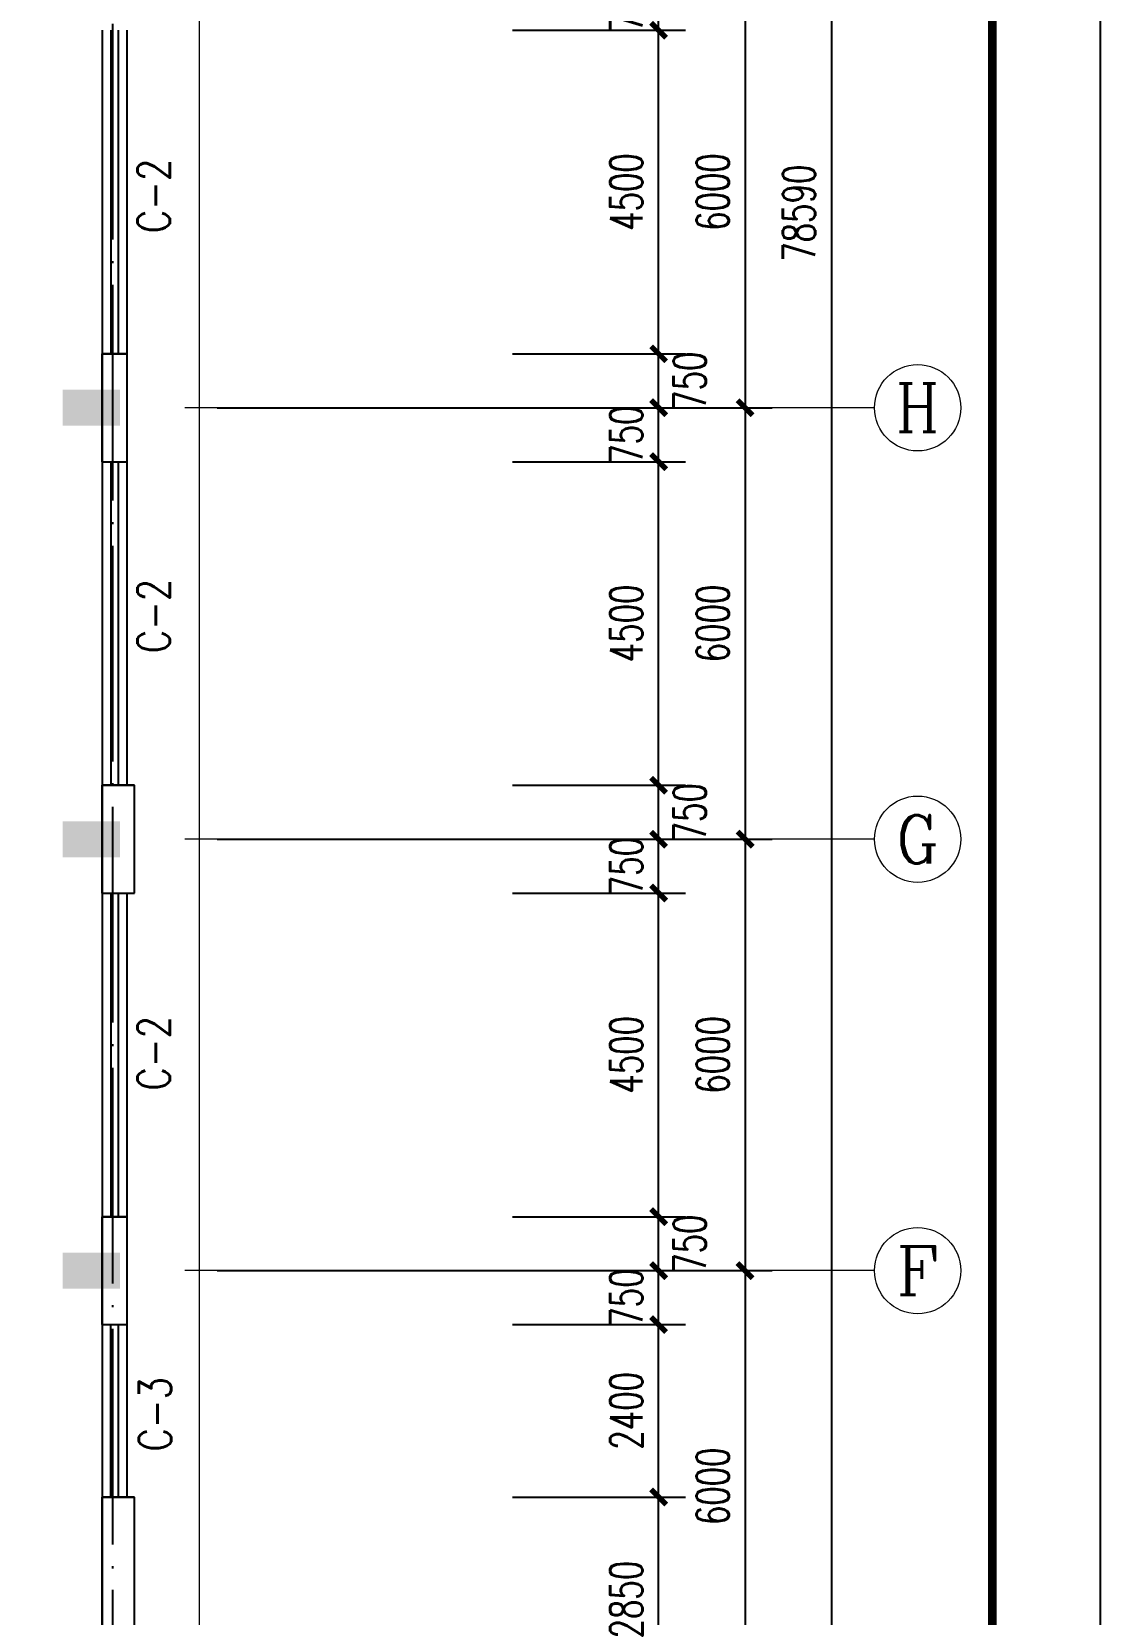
# Model space of a CAD drawing. Extents: x -220435 to 246757, y -381552 to -223577.
# Drawn here: x -97270 to -82407, y -323180 to -301170 of the extents above; entities that cross this region are included whole.
import ezdxf
from ezdxf.enums import TextEntityAlignment as Align

# ---------------------------------------------------------------- set-up
doc = ezdxf.new("R2010")
doc.units = 0
doc.header["$LTSCALE"] = 1500
doc.header["$MEASUREMENT"] = 0
doc.linetypes.add('DOTE', pattern=[2.42, 2, -0.2, 0.02, -0.2])
doc.layers.get('0').update_dxf_attribs({"linetype": 'CONTINUOUS'})
doc.layers.get('DEFPOINTS').update_dxf_attribs({"linetype": 'CONTINUOUS'})
for name, color, linetype in [('AXIS', 7, 'CONTINUOUS'), ('AXIS_TEXT', 7, 'CONTINUOUS'), ('COLUMN', 7, 'CONTINUOUS'), ('DOTE', 7, 'DOTE'), ('PUB_WALL', 7, 'CONTINUOUS'), ('WALL', 7, 'CONTINUOUS')]:
    doc.layers.add(name, color=color, linetype=linetype)
doc.layers.add('PUB_DIM', color=7, linetype='CONTINUOUS', lineweight=0)
doc.layers.add('WINDOW', color=7, linetype='CONTINUOUS', lineweight=0)
doc.styles.add('COMPLEX', font='COMPLEX')
doc.styles.add('DIM_FONT', font='TXT.shx', dxfattribs={"width": 0.7})
doc.styles.add('SIMPLEX', font='SIMPLEX.SHX')
doc.dimstyles.new('DIMA150', dxfattribs={"dimscale": 1.5, "dimtxt": 300, "dimasz": 1, "dimexe": 250, "dimexo": 300, "dimgap": 150, "dimtad": 1, "dimdec": 0, "dimzin": 0, "dimdsep": 46, "dimtxsty": 'DIM_FONT', "dimblk": '_DIMX', "dimcen": 0.09, "dimse1": 1, "dimclrt": 7, "dimadec": 0, "dimazin": 0, "dimtfac": 1, "dimtdec": 0, "dimtix": 1, "dimtmove": 2, "dimatfit": 3, "dimldrblk": '_DIMX', "dimfxl": 1, "dimtolj": 1, "dimtzin": 0, "dimarcsym": 0})

# ---------------------------------------------------------------- blocks, each defined once
blk = doc.blocks.new('_DIMX')
blk.add_line((-150, 0), (150, 0))
at = {"const_width": 50}
blk.add_lwpolyline([(-70, -70), (70, 70)], dxfattribs=at)
blk = doc.blocks.new('*D213')
at = {"layer": 'DEFPOINTS', "color": 0, "lineweight": 20}
for p in [(-91034, -305650), (-88550, -305650), (-91034, -306400)]:
    blk.add_point(p, dxfattribs=at)
at = {"layer": 'PUB_DIM', "color": 0, "lineweight": -2}
for p, q in [((-90584, -305650), (-88175, -305650)), ((-88550, -306399), (-88550, -305652))]:
    blk.add_line(p, q, dxfattribs=at)
at = {"layer": 'PUB_DIM', "color": 0, "lineweight": -2, "xscale": 1.5, "yscale": 1.5, "zscale": 1.5}
for p, rotation in [((-88550, -305650), 90), ((-88550, -306400), 270)]:
    blk.add_blockref('_DIMX', p, dxfattribs=dict(at, rotation=rotation))
at = {"layer": 'PUB_DIM', "color": 7, "insert": (-88118, -306025), "char_height": 450, "attachment_point": 5, "rotation": 90, "style": 'DIM_FONT'}
blk.add_mtext('\\A1;750', dxfattribs=at)
blk = doc.blocks.new('*D214')
at = {"layer": 'DEFPOINTS', "color": 0, "lineweight": 20}
for p in [(-91034, -306400), (-88550, -306400), (-91034, -307150)]:
    blk.add_point(p, dxfattribs=at)
at = {"layer": 'PUB_DIM', "color": 0, "lineweight": -2}
for p, q in [((-90584, -306400), (-88175, -306400)), ((-88550, -306399), (-88550, -306397)), ((-88550, -307150), (-88550, -306400)), ((-88550, -307152), (-88550, -307153))]:
    blk.add_line(p, q, dxfattribs=at)
at = {"layer": 'PUB_DIM', "color": 0, "lineweight": -2, "xscale": 1.5, "yscale": 1.5, "zscale": 1.5}
for p, rotation in [((-88550, -306400), 270), ((-88550, -307150), 90)]:
    blk.add_blockref('_DIMX', p, dxfattribs=dict(at, rotation=rotation))
at = {"layer": 'PUB_DIM', "color": 7, "insert": (-89000, -306775), "char_height": 450, "attachment_point": 5, "rotation": 90, "style": 'DIM_FONT'}
blk.add_mtext('\\A1;750', dxfattribs=at)
blk = doc.blocks.new('_FZH')
blk.add_solid([(-0.5, -0.5), (0.5, -0.5), (-0.5, 0.5), (0.5, 0.5)])
blk = doc.blocks.new('_AXISO')
blk.add_circle((0, 0), 0.5)
at = {"layer": 'AXIS_TEXT', "style": 'COMPLEX', "width": 1.041667}
blk.add_attdef('A', text='', height=0.56, dxfattribs=at).set_placement((-0.25, -0.28), (0.25, -0.28), align=Align.FIT)
blk = doc.blocks.new('*D215')
at = {"layer": 'DEFPOINTS', "color": 0, "lineweight": 20}
for p in [(-95141, -300400), (-95141, -306400), (-87348, -306400)]:
    blk.add_point(p, dxfattribs=at)
at = {"layer": 'PUB_DIM', "color": 0, "lineweight": -2}
for p, q in [((-87348, -300402), (-87348, -306399)), ((-94691, -306400), (-86973, -306400))]:
    blk.add_line(p, q, dxfattribs=at)
at = {"layer": 'PUB_DIM', "color": 0, "lineweight": -2, "xscale": 1.5, "yscale": 1.5, "zscale": 1.5}
for p, rotation in [((-87348, -300400), 90), ((-87348, -306400), 270)]:
    blk.add_blockref('_DIMX', p, dxfattribs=dict(at, rotation=rotation))
at = {"layer": 'PUB_DIM', "color": 7, "insert": (-87798, -303400), "char_height": 450, "attachment_point": 5, "rotation": 90, "style": 'DIM_FONT'}
blk.add_mtext('\\A1;6000', dxfattribs=at)
blk = doc.blocks.new('*D216')
at = {"layer": 'DEFPOINTS', "color": 0, "lineweight": 20}
for p in [(-95141, -306400), (-95141, -312400), (-87348, -312400)]:
    blk.add_point(p, dxfattribs=at)
at = {"layer": 'PUB_DIM', "color": 0, "lineweight": -2}
for p, q in [((-87348, -306402), (-87348, -312399)), ((-94691, -312400), (-86973, -312400))]:
    blk.add_line(p, q, dxfattribs=at)
at = {"layer": 'PUB_DIM', "color": 0, "lineweight": -2, "xscale": 1.5, "yscale": 1.5, "zscale": 1.5}
for p, rotation in [((-87348, -306400), 90), ((-87348, -312400), 270)]:
    blk.add_blockref('_DIMX', p, dxfattribs=dict(at, rotation=rotation))
at = {"layer": 'PUB_DIM', "color": 7, "insert": (-87798, -309400), "char_height": 450, "attachment_point": 5, "rotation": 90, "style": 'DIM_FONT'}
blk.add_mtext('\\A1;6000', dxfattribs=at)
blk = doc.blocks.new('*D217')
at = {"layer": 'DEFPOINTS', "color": 0, "lineweight": 20}
for p in [(-95141, -264400), (-95141, -342990), (-86148, -342990)]:
    blk.add_point(p, dxfattribs=at)
at = {"layer": 'PUB_DIM', "color": 0, "lineweight": -2}
for p, q in [((-86148, -264402), (-86148, -342989)), ((-94691, -342990), (-85773, -342990))]:
    blk.add_line(p, q, dxfattribs=at)
at = {"layer": 'PUB_DIM', "color": 0, "lineweight": -2, "xscale": 1.5, "yscale": 1.5, "zscale": 1.5}
for p, rotation in [((-86148, -264400), 90), ((-86148, -342990), 270)]:
    blk.add_blockref('_DIMX', p, dxfattribs=dict(at, rotation=rotation))
at = {"layer": 'PUB_DIM', "color": 7, "insert": (-86598, -303695), "char_height": 450, "attachment_point": 5, "rotation": 90, "style": 'DIM_FONT'}
blk.add_mtext('\\A1;78590', dxfattribs=at)
blk = doc.blocks.new('*D243')
at = {"layer": 'DEFPOINTS', "color": 0, "lineweight": 20}
for p in [(-95141, -312400), (-95141, -318400), (-87348, -318400)]:
    blk.add_point(p, dxfattribs=at)
at = {"layer": 'PUB_DIM', "color": 0, "lineweight": -2}
for p, q in [((-87348, -312402), (-87348, -318399)), ((-94691, -318400), (-86973, -318400))]:
    blk.add_line(p, q, dxfattribs=at)
at = {"layer": 'PUB_DIM', "color": 0, "lineweight": -2, "xscale": 1.5, "yscale": 1.5, "zscale": 1.5}
for p, rotation in [((-87348, -312400), 90), ((-87348, -318400), 270)]:
    blk.add_blockref('_DIMX', p, dxfattribs=dict(at, rotation=rotation))
at = {"layer": 'PUB_DIM', "color": 7, "insert": (-87798, -315400), "char_height": 450, "attachment_point": 5, "rotation": 90, "style": 'DIM_FONT'}
blk.add_mtext('\\A1;6000', dxfattribs=at)
blk = doc.blocks.new('*D244')
at = {"layer": 'DEFPOINTS', "color": 0, "lineweight": 20}
for p in [(-95141, -318400), (-95141, -324400), (-87348, -324400)]:
    blk.add_point(p, dxfattribs=at)
at = {"layer": 'PUB_DIM', "color": 0, "lineweight": -2}
for p, q in [((-87348, -318402), (-87348, -324399)), ((-94691, -324400), (-86973, -324400))]:
    blk.add_line(p, q, dxfattribs=at)
at = {"layer": 'PUB_DIM', "color": 0, "lineweight": -2, "xscale": 1.5, "yscale": 1.5, "zscale": 1.5}
for p, rotation in [((-87348, -318400), 90), ((-87348, -324400), 270)]:
    blk.add_blockref('_DIMX', p, dxfattribs=dict(at, rotation=rotation))
at = {"layer": 'PUB_DIM', "color": 7, "insert": (-87798, -321400), "char_height": 450, "attachment_point": 5, "rotation": 90, "style": 'DIM_FONT'}
blk.add_mtext('\\A1;6000', dxfattribs=at)
blk = doc.blocks.new('*D245')
at = {"layer": 'DEFPOINTS', "color": 0, "lineweight": 20}
for p in [(-91034, -313150), (-88550, -313150), (-91034, -317650)]:
    blk.add_point(p, dxfattribs=at)
at = {"layer": 'PUB_DIM', "color": 0, "lineweight": -2}
for p, q in [((-90584, -313150), (-88175, -313150)), ((-88550, -317649), (-88550, -313152))]:
    blk.add_line(p, q, dxfattribs=at)
at = {"layer": 'PUB_DIM', "color": 0, "lineweight": -2, "xscale": 1.5, "yscale": 1.5, "zscale": 1.5}
for p, rotation in [((-88550, -313150), 90), ((-88550, -317650), 270)]:
    blk.add_blockref('_DIMX', p, dxfattribs=dict(at, rotation=rotation))
at = {"layer": 'PUB_DIM', "color": 7, "insert": (-89000, -315400), "char_height": 450, "attachment_point": 5, "rotation": 90, "style": 'DIM_FONT'}
blk.add_mtext('\\A1;4500', dxfattribs=at)
blk = doc.blocks.new('*D246')
at = {"layer": 'DEFPOINTS', "color": 0, "lineweight": 20}
for p in [(-91034, -317650), (-88550, -317650), (-91034, -318400)]:
    blk.add_point(p, dxfattribs=at)
at = {"layer": 'PUB_DIM', "color": 0, "lineweight": -2}
for p, q in [((-90584, -317650), (-88175, -317650)), ((-88550, -318399), (-88550, -317652))]:
    blk.add_line(p, q, dxfattribs=at)
at = {"layer": 'PUB_DIM', "color": 0, "lineweight": -2, "xscale": 1.5, "yscale": 1.5, "zscale": 1.5}
for p, rotation in [((-88550, -317650), 90), ((-88550, -318400), 270)]:
    blk.add_blockref('_DIMX', p, dxfattribs=dict(at, rotation=rotation))
at = {"layer": 'PUB_DIM', "color": 7, "insert": (-88118, -318025), "char_height": 450, "attachment_point": 5, "rotation": 90, "style": 'DIM_FONT'}
blk.add_mtext('\\A1;750', dxfattribs=at)
blk = doc.blocks.new('*D247')
at = {"layer": 'DEFPOINTS', "color": 0, "lineweight": 20}
for p in [(-91034, -318400), (-88550, -318400), (-91034, -319150)]:
    blk.add_point(p, dxfattribs=at)
at = {"layer": 'PUB_DIM', "color": 0, "lineweight": -2}
for p, q in [((-90584, -318400), (-88175, -318400)), ((-88550, -318399), (-88550, -318397)), ((-88550, -319150), (-88550, -318400)), ((-88550, -319152), (-88550, -319153))]:
    blk.add_line(p, q, dxfattribs=at)
at = {"layer": 'PUB_DIM', "color": 0, "lineweight": -2, "xscale": 1.5, "yscale": 1.5, "zscale": 1.5}
for p, rotation in [((-88550, -318400), 270), ((-88550, -319150), 90)]:
    blk.add_blockref('_DIMX', p, dxfattribs=dict(at, rotation=rotation))
at = {"layer": 'PUB_DIM', "color": 7, "insert": (-89000, -318775), "char_height": 450, "attachment_point": 5, "rotation": 90, "style": 'DIM_FONT'}
blk.add_mtext('\\A1;750', dxfattribs=at)
blk = doc.blocks.new('*D248')
at = {"layer": 'DEFPOINTS', "color": 0, "lineweight": 20}
for p in [(-91034, -319150), (-88550, -319150), (-91034, -321550)]:
    blk.add_point(p, dxfattribs=at)
at = {"layer": 'PUB_DIM', "color": 0, "lineweight": -2}
for p, q in [((-90584, -319150), (-88175, -319150)), ((-88550, -321549), (-88550, -319152))]:
    blk.add_line(p, q, dxfattribs=at)
at = {"layer": 'PUB_DIM', "color": 0, "lineweight": -2, "xscale": 1.5, "yscale": 1.5, "zscale": 1.5}
for p, rotation in [((-88550, -319150), 90), ((-88550, -321550), 270)]:
    blk.add_blockref('_DIMX', p, dxfattribs=dict(at, rotation=rotation))
at = {"layer": 'PUB_DIM', "color": 7, "insert": (-89000, -320350), "char_height": 450, "attachment_point": 5, "rotation": 90, "style": 'DIM_FONT'}
blk.add_mtext('\\A1;2400', dxfattribs=at)
blk = doc.blocks.new('*D249')
at = {"layer": 'DEFPOINTS', "color": 0, "lineweight": 20}
for p in [(-91034, -321550), (-88550, -321550), (-91034, -324400)]:
    blk.add_point(p, dxfattribs=at)
at = {"layer": 'PUB_DIM', "color": 0, "lineweight": -2}
for p, q in [((-90584, -321550), (-88175, -321550)), ((-88550, -324399), (-88550, -321552))]:
    blk.add_line(p, q, dxfattribs=at)
at = {"layer": 'PUB_DIM', "color": 0, "lineweight": -2, "xscale": 1.5, "yscale": 1.5, "zscale": 1.5}
for p, rotation in [((-88550, -321550), 90), ((-88550, -324400), 270)]:
    blk.add_blockref('_DIMX', p, dxfattribs=dict(at, rotation=rotation))
at = {"layer": 'PUB_DIM', "color": 7, "insert": (-89000, -322975), "char_height": 450, "attachment_point": 5, "rotation": 90, "style": 'DIM_FONT'}
blk.add_mtext('\\A1;2850', dxfattribs=at)
blk = doc.blocks.new('*D250')
at = {"layer": 'DEFPOINTS', "color": 0, "lineweight": 20}
for p in [(-91034, -307150), (-88550, -307150), (-91034, -311650)]:
    blk.add_point(p, dxfattribs=at)
at = {"layer": 'PUB_DIM', "color": 0, "lineweight": -2}
for p, q in [((-90584, -307150), (-88175, -307150)), ((-88550, -311649), (-88550, -307152))]:
    blk.add_line(p, q, dxfattribs=at)
at = {"layer": 'PUB_DIM', "color": 0, "lineweight": -2, "xscale": 1.5, "yscale": 1.5, "zscale": 1.5}
for p, rotation in [((-88550, -307150), 90), ((-88550, -311650), 270)]:
    blk.add_blockref('_DIMX', p, dxfattribs=dict(at, rotation=rotation))
at = {"layer": 'PUB_DIM', "color": 7, "insert": (-89000, -309400), "char_height": 450, "attachment_point": 5, "rotation": 90, "style": 'DIM_FONT'}
blk.add_mtext('\\A1;4500', dxfattribs=at)
blk = doc.blocks.new('*D251')
at = {"layer": 'DEFPOINTS', "color": 0, "lineweight": 20}
for p in [(-91034, -311650), (-88550, -311650), (-91034, -312400)]:
    blk.add_point(p, dxfattribs=at)
at = {"layer": 'PUB_DIM', "color": 0, "lineweight": -2}
for p, q in [((-90584, -311650), (-88175, -311650)), ((-88550, -312399), (-88550, -311652))]:
    blk.add_line(p, q, dxfattribs=at)
at = {"layer": 'PUB_DIM', "color": 0, "lineweight": -2, "xscale": 1.5, "yscale": 1.5, "zscale": 1.5}
for p, rotation in [((-88550, -311650), 90), ((-88550, -312400), 270)]:
    blk.add_blockref('_DIMX', p, dxfattribs=dict(at, rotation=rotation))
at = {"layer": 'PUB_DIM', "color": 7, "insert": (-88118, -312025), "char_height": 450, "attachment_point": 5, "rotation": 90, "style": 'DIM_FONT'}
blk.add_mtext('\\A1;750', dxfattribs=at)
blk = doc.blocks.new('*D252')
at = {"layer": 'DEFPOINTS', "color": 0, "lineweight": 20}
for p in [(-91034, -312400), (-88550, -312400), (-91034, -313150)]:
    blk.add_point(p, dxfattribs=at)
at = {"layer": 'PUB_DIM', "color": 0, "lineweight": -2}
for p, q in [((-90584, -312400), (-88175, -312400)), ((-88550, -312399), (-88550, -312397)), ((-88550, -313150), (-88550, -312400)), ((-88550, -313152), (-88550, -313153))]:
    blk.add_line(p, q, dxfattribs=at)
at = {"layer": 'PUB_DIM', "color": 0, "lineweight": -2, "xscale": 1.5, "yscale": 1.5, "zscale": 1.5}
for p, rotation in [((-88550, -312400), 270), ((-88550, -313150), 90)]:
    blk.add_blockref('_DIMX', p, dxfattribs=dict(at, rotation=rotation))
at = {"layer": 'PUB_DIM', "color": 7, "insert": (-89000, -312775), "char_height": 450, "attachment_point": 5, "rotation": 90, "style": 'DIM_FONT'}
blk.add_mtext('\\A1;750', dxfattribs=at)
blk = doc.blocks.new('*D261')
at = {"layer": 'DEFPOINTS', "color": 0, "lineweight": 20}
for p in [(-91034, -300400), (-88550, -300400), (-91034, -301150)]:
    blk.add_point(p, dxfattribs=at)
at = {"layer": 'PUB_DIM', "color": 0, "lineweight": -2}
for p, q in [((-90584, -300400), (-88175, -300400)), ((-88550, -300399), (-88550, -300397)), ((-88550, -301150), (-88550, -300400)), ((-88550, -301152), (-88550, -301153))]:
    blk.add_line(p, q, dxfattribs=at)
at = {"layer": 'PUB_DIM', "color": 0, "lineweight": -2, "xscale": 1.5, "yscale": 1.5, "zscale": 1.5}
for p, rotation in [((-88550, -300400), 270), ((-88550, -301150), 90)]:
    blk.add_blockref('_DIMX', p, dxfattribs=dict(at, rotation=rotation))
at = {"layer": 'PUB_DIM', "color": 7, "insert": (-89000, -300775), "char_height": 450, "attachment_point": 5, "rotation": 90, "style": 'DIM_FONT'}
blk.add_mtext('\\A1;750', dxfattribs=at)
blk = doc.blocks.new('*D262')
at = {"layer": 'DEFPOINTS', "color": 0, "lineweight": 20}
for p in [(-91034, -301150), (-88550, -301150), (-91034, -305650)]:
    blk.add_point(p, dxfattribs=at)
at = {"layer": 'PUB_DIM', "color": 0, "lineweight": -2}
for p, q in [((-90584, -301150), (-88175, -301150)), ((-88550, -305649), (-88550, -301152))]:
    blk.add_line(p, q, dxfattribs=at)
at = {"layer": 'PUB_DIM', "color": 0, "lineweight": -2, "xscale": 1.5, "yscale": 1.5, "zscale": 1.5}
for p, rotation in [((-88550, -301150), 90), ((-88550, -305650), 270)]:
    blk.add_blockref('_DIMX', p, dxfattribs=dict(at, rotation=rotation))
at = {"layer": 'PUB_DIM', "color": 7, "insert": (-89000, -303400), "char_height": 450, "attachment_point": 5, "rotation": 90, "style": 'DIM_FONT'}
blk.add_mtext('\\A1;4500', dxfattribs=at)

msp = doc.modelspace()

# ---------------------------------------------------------------- linework, layer by layer
for p, q in [((-96290.7, -301150.4), (-96290.7, -305650.4)), ((-96164, -305650.4), (-96164, -301150.4)), ((-96062.2, -305650.4), (-96062.2, -301150.4)), ((-95940.7, -305650.4), (-95940.7, -301150.4)), ((-96290.7, -307150.4), (-96290.7, -311650.4)), ((-96164, -311650.4), (-96164, -307150.4)), ((-96062.2, -311650.4), (-96062.2, -307150.4)), ((-95940.7, -311650.4), (-95940.7, -307150.4)), ((-96290.7, -313150.4), (-96290.7, -317650.4)), ((-96164, -317650.4), (-96164, -313150.4)), ((-96062.2, -317650.4), (-96062.2, -313150.4)), ((-95940.7, -317650.4), (-95940.7, -313150.4)), ((-96290.7, -319150.4), (-96290.7, -321550.4)), ((-96169.1, -321550.4), (-96169.1, -319150.4)), ((-96062.6, -321550.4), (-96062.6, -319150.4)), ((-95940.7, -321550.4), (-95940.7, -319150.4))]:
    msp.add_line(p, q)
at = {"layer": 'AXIS', "color": 250}
msp.add_lwpolyline([(-82407.1, -250394.1), (-169247.2, -250394.1), (-169247.2, -367583.1), (-82407.1, -367583.1)], close=True, dxfattribs=at)
at = {"layer": 'AXIS', "color": 0, "const_width": 120.2}
msp.add_lwpolyline([(-83909.5, -251896.5), (-167744.8, -251896.5), (-167744.8, -366080.7), (-83909.5, -366080.7)], close=True, dxfattribs=at)
at = {"layer": 'DOTE'}
msp.add_line((-96140.7, -343990.4), (-96140.7, -263400.4), dxfattribs=at)
at = {"layer": 'PUB_DIM'}
for p, q in [((-85548.4, -306400.4), (-95140.7, -306400.4)), ((-85548.4, -312400.4), (-95140.7, -312400.4)), ((-88550.1, -318405.1), (-88550.1, -316733.6)), ((-85548.4, -318400.4), (-95140.7, -318400.4)), ((-87350.1, -318405.1), (-88550.1, -318405.1))]:
    msp.add_line(p, q, dxfattribs=at)
at = {"layer": 'PUB_WALL'}
for p, q in [((-96290.7, -307150.4), (-96290.7, -305650.4)), ((-96290.7, -305650.4), (-95940.7, -305650.4)), ((-95940.7, -305650.4), (-96290.7, -305650.4)), ((-96290.7, -305650.4), (-96290.7, -307150.4)), ((-95940.7, -307150.4), (-95940.7, -305650.4)), ((-95940.7, -307150.4), (-95940.7, -305650.4)), ((-96290.7, -307150.4), (-95940.7, -307150.4)), ((-96290.7, -307150.4), (-95940.7, -307150.4)), ((-96290.7, -313150.4), (-96290.7, -311650.4)), ((-96290.7, -311650.4), (-95840.7, -311650.4)), ((-96290.7, -311650.4), (-96290.7, -313150.4)), ((-95840.7, -311650.4), (-96290.7, -311650.4)), ((-95840.7, -313150.4), (-95840.7, -311650.4)), ((-95840.7, -313150.4), (-95840.7, -311650.4)), ((-96290.7, -313150.4), (-95840.7, -313150.4)), ((-96290.7, -313150.4), (-95840.7, -313150.4)), ((-96290.7, -319150.4), (-96290.7, -317650.4)), ((-96290.7, -317650.4), (-95940.7, -317650.4)), ((-96290.7, -317650.4), (-96290.7, -319150.4)), ((-95940.7, -317650.4), (-96290.7, -317650.4)), ((-95940.7, -319150.4), (-95940.7, -317650.4)), ((-95940.7, -319150.4), (-95940.7, -317650.4)), ((-96290.7, -319150.4), (-95940.7, -319150.4)), ((-96290.7, -319150.4), (-95940.7, -319150.4)), ((-96290.7, -325690.4), (-96290.7, -321550.4)), ((-96290.7, -321550.4), (-95840.7, -321550.4)), ((-95840.7, -321550.4), (-96290.7, -321550.4)), ((-96290.7, -321550.4), (-96290.7, -325690.4)), ((-95840.7, -325690.4), (-95840.7, -321550.4)), ((-95840.7, -325690.4), (-95840.7, -321550.4))]:
    msp.add_line(p, q, dxfattribs=at)
at = {"layer": 'WALL'}
for p, q in [((-96290.7, -307150.4), (-96290.7, -305650.4)), ((-96290.7, -305650.4), (-95940.7, -305650.4)), ((-95940.7, -307150.4), (-95940.7, -305650.4)), ((-96290.7, -307150.4), (-95940.7, -307150.4)), ((-96290.7, -313150.4), (-96290.7, -311650.4)), ((-96290.7, -311650.4), (-95840.7, -311650.4)), ((-95840.7, -313150.4), (-95840.7, -311650.4)), ((-96290.7, -313150.4), (-95840.7, -313150.4)), ((-96290.7, -319150.4), (-96290.7, -317650.4)), ((-96290.7, -317650.4), (-95940.7, -317650.4)), ((-95940.7, -319150.4), (-95940.7, -317650.4)), ((-96290.7, -319150.4), (-95940.7, -319150.4)), ((-96290.7, -325690.4), (-96290.7, -321550.4)), ((-96290.7, -321550.4), (-95840.7, -321550.4)), ((-95840.7, -325690.4), (-95840.7, -321550.4))]:
    msp.add_line(p, q, dxfattribs=at)
at = {"layer": 'WINDOW'}
msp.add_line((-94940.7, -294738.1), (-94940.7, -324440.4), dxfattribs=at)

# ---------------------------------------------------------------- block references
at = {"layer": 'COLUMN', "xscale": 500, "yscale": 800, "zscale": 500, "rotation": 90}
for p in [(-96440.7, -306400.4), (-96440.7, -312400.4), (-96440.7, -318400.4)]:
    msp.add_blockref('_FZH', p, dxfattribs=at)
at = {"layer": 'PUB_DIM'}
ref = msp.add_blockref('_AXISO', (-84948.4, -306400.4), dxfattribs=dict(at, xscale=1200, yscale=1200, zscale=1200))
ref.add_attrib('A', 'H', dxfattribs={"layer": 'AXIS_TEXT', "height": 672, "style": 'COMPLEX', "width": 0.9375}).set_placement((-85248.4, -306736.4), (-84648.4, -306736.4), align=Align.FIT)
at = {"layer": 'PUB_DIM', "xscale": 1200, "yscale": 1200, "zscale": 1200}
msp.add_blockref('_AXISO', (-84948.4, -312400.4), dxfattribs=at).add_auto_attribs({'A': 'G'})
at = {"layer": 'PUB_DIM'}
ref = msp.add_blockref('_AXISO', (-84948.4, -318400.4), dxfattribs=dict(at, xscale=1200, yscale=1200, zscale=1200))
ref.add_attrib('A', 'F', dxfattribs={"layer": 'AXIS_TEXT', "height": 672, "style": 'COMPLEX', "width": 1.171875}).set_placement((-85248.4, -318736.4), (-84648.4, -318736.4), align=Align.FIT)

# ---------------------------------------------------------------- texts
at = {"layer": 'WINDOW', "style": 'SIMPLEX', "width": 0.8}
for s, p in [('C-2', (-95347.7, -303972.4)), ('C-2', (-95349.9, -309814.3)), ('C-2', (-95347.7, -315895.9)), ('C-3', (-95327.3, -320915.1))]:
    msp.add_text(s, height=450, rotation=90, dxfattribs=at).set_placement(p)

# ---------------------------------------------------------------- dimensions: what is measured, and where the dimension line sits
at = {"layer": 'PUB_DIM'}
for p1, p2, distance, picture, middle in [((-95140.7, -264400.4), (-95140.7, -342990.4), 8992.3, '*D217', (-86598.4, -303695.4)), ((-91033.8, -301150.4), (-91033.8, -300400.4), -2483.8, '*D261', (-89000.1, -300775.4)), ((-91033.8, -305650.4), (-91033.8, -301150.4), -2483.8, '*D262', (-89000.1, -303400.4)), ((-91033.8, -307150.4), (-91033.8, -306400.4), -2483.8, '*D214', (-89000.1, -306775.4)), ((-91033.8, -311650.4), (-91033.8, -307150.4), -2483.8, '*D250', (-89000.1, -309400.4)), ((-91033.8, -313150.4), (-91033.8, -312400.4), -2483.8, '*D252', (-89000.1, -312775.4)), ((-91033.8, -317650.4), (-91033.8, -313150.4), -2483.8, '*D245', (-89000.1, -315400.4)), ((-91033.8, -319150.4), (-91033.8, -318400.4), -2483.8, '*D247', (-89000.1, -318775.4)), ((-91033.8, -321550.4), (-91033.8, -319150.4), -2483.8, '*D248', (-89000.1, -320350.4)), ((-91033.8, -324400.4), (-91033.8, -321550.4), -2483.8, '*D249', (-89000.1, -322975.4))]:
    dim = msp.add_aligned_dim(p1=p1, p2=p2, distance=distance, dimstyle='DIMA150', dxfattribs=at)
    dim.commit()
    dim.dimension.update_dxf_attribs({"geometry": picture, "text_midpoint": middle})
for base, p1, p2, picture, middle in [((-87348.4, -306400.4), (-95140.7, -300400.4), (-95140.7, -306400.4), '*D215', (-87798.4, -303400.4)), ((-87348.4, -312400.4), (-95140.7, -306400.4), (-95140.7, -312400.4), '*D216', (-87798.4, -309400.4)), ((-87348.4, -318400.4), (-95140.7, -312400.4), (-95140.7, -318400.4), '*D243', (-87798.4, -315400.4)), ((-87348.4, -324400.4), (-95140.7, -318400.4), (-95140.7, -324400.4), '*D244', (-87798.4, -321400.4))]:
    dim = msp.add_linear_dim(base=base, p1=p1, p2=p2, angle=90, dimstyle='DIMA150', dxfattribs=at)
    dim.commit()
    dim.dimension.update_dxf_attribs({"geometry": picture, "text_midpoint": middle})
for base, p1, p2, picture, middle in [((-88550.1, -305650.4), (-91033.8, -306400.4), (-91033.8, -305650.4), '*D213', (-88118.1, -306025.4)), ((-88550.1, -311650.4), (-91033.8, -312400.4), (-91033.8, -311650.4), '*D251', (-88118.1, -312025.4)), ((-88550.1, -317650.4), (-91033.8, -318400.4), (-91033.8, -317650.4), '*D246', (-88118.1, -318025.4))]:
    dim = msp.add_linear_dim(base=base, p1=p1, p2=p2, angle=90, dimstyle='DIMA150', dxfattribs=at)
    dim.commit()
    dim.dimension.update_dxf_attribs({"geometry": picture, "text_midpoint": middle, "dimtype": 161})

doc.saveas('drawing.dxf')
